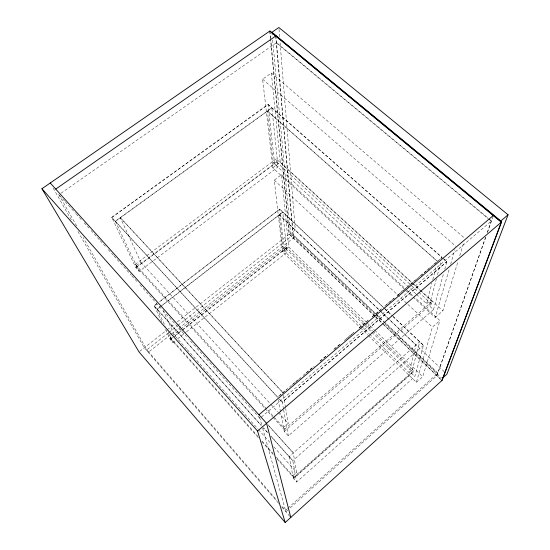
<?xml version="1.0" encoding="UTF-8"?>
<svg xmlns="http://www.w3.org/2000/svg" width="550" height="550" viewBox="0 0 550 550"><rect width="100%" height="100%" fill="white"/><g stroke="black" fill="none" stroke-linecap="round" stroke-linejoin="round"><path stroke-width="0.41" stroke-dasharray="2.75 2.06" d="M369.71 334.276L408.987 372.515L416.041 344.981M416.536 294.401L426.635 303.669L431.936 282.982M432.788 279.668L436.178 266.434M392.975 316.374L423.521 345.29L414.789 376.558L296.636 482.061L293.336 478.335L411.393 373.257L419.746 341.722L289.142 456.631M436.425 278.795L429.282 305.745L433.482 309.602L288.331 435.896L284.274 431.42L280.734 413.078M437.498 274.732L440.969 261.642M277.138 458.947L294.168 478.156L413.084 372.281L413.538 370.597L373.086 331.382M284.274 431.42L431.523 303.909L432.204 301.379L276.162 158.895L135.259 264.309L136.524 266.956L264.468 407.866M433.482 309.602L443.616 273.316M444.771 269.191L446.889 261.614L443.891 258.981M368.479 335.692L416.364 382.401L432.396 327.168L439.904 320.581L415.291 297.907M413.084 297.151L435.194 317.529L449.46 268.373M450.649 264.282L454.933 249.535M416.364 382.401L422.73 376.695L439.904 320.581M435.194 317.529L442.901 310.791L457.985 261.491M459.745 255.736L463.767 242.591M436.844 375.698L485.54 237.387M487.245 232.54L492.099 218.756M485.774 237.194L437.002 375.554L288.447 509.479M487.486 232.334L493.192 216.143M287.416 508.633L285.505 510.359L281.016 505.154M288.056 508.062L437.862 373.127L384.457 322.066M287.808 510.049L285.897 511.775L262.584 427.955M292.834 475.743L296.608 472.395L293.274 452.918L267.988 424.827M408.987 372.515L412.39 369.49M294.168 478.156L293.947 477.001L413.538 370.597M423.521 345.29L292.793 460.707L270.861 436.212M283.504 427.433L288.207 423.362L285.656 408.464M426.635 303.669L430.781 300.08M273.109 417.388L285.209 430.719L284.879 428.938L432.204 301.379M283.491 408.959L282.26 402.119L446.889 261.614M278.829 396.124L281.765 393.628M282.219 393.243L288.743 387.695M289.396 387.145L292.009 384.924M292.662 384.368L300.493 377.719M303.098 375.499L305.711 373.278M306.364 372.728L314.194 366.073M320.066 361.082L327.896 354.427M333.768 349.442L340.945 343.337M344.211 340.567L354.654 331.698M359.219 327.814L368.356 320.052M372.268 316.724L382.058 308.413M384.67 306.192L395.106 297.323M397.719 295.103L410.114 284.57M410.768 284.013L419.904 276.251M420.558 275.694L433.606 264.612M434.259 264.055L440.138 259.064M440.791 258.507L442.09 257.4L268.056 104.411L111.705 217.374L135.919 267.843L139.164 271.418L278.046 166.959L271.837 107.731L115.28 221.244L139.164 271.418M440.901 258.534L442.049 257.558L268.077 104.603L111.787 217.539L277.674 397.237L281.201 394.24M282.893 392.803L286.804 389.476M292.676 384.484L294.635 382.828M295.281 382.271L300.499 377.836M306.371 372.845L313.548 366.754M320.072 361.206L327.25 355.114M334.421 349.016L340.945 343.468M346.163 339.041L353.994 332.386M359.212 327.951L367.689 320.746M372.254 316.869L378.778 311.321M379.431 310.771L380.737 309.664M385.956 305.229L392.473 299.681M393.126 299.131L394.433 298.024M397.045 295.804L398.998 294.14M399.651 293.59L402.263 291.369M402.909 290.812L406.175 288.042M406.828 287.492L409.434 285.271M410.087 284.721L412.699 282.501M413.353 281.944L415.958 279.73M416.611 279.173L417.918 278.066M420.523 275.853L426.394 270.861M427.047 270.304L429.66 268.091M430.306 267.534L431.612 266.427M434.225 264.213L438.137 260.886M165.495 329.498L170.239 339.384L172.989 342.485L174.996 340.89M177.684 338.772L185.728 332.399M186.402 331.87L286.997 252.264L282.776 212.039L157.121 309.141L165.261 326.253M171.084 338.484L172.294 337.528M361.116 325.909L283.181 250.023L286.488 247.417M170.239 339.384L172.26 337.789M174.962 335.665L181.699 330.344M182.373 329.814L284.144 249.494L279.668 209.089L159.562 301.634M258.411 437.821L171.016 339.233L173.023 337.645M173.697 337.116L181.748 330.763M182.421 330.227L285.759 248.655L285.526 246.489L180.95 328.928M282.528 251.845L288.688 246.984L281.483 174.68L274.257 180.153L282.528 251.845L359.886 327.305M168.403 332.853L146.85 349.793L277.083 500.603M169.077 332.324L177.155 325.971M177.829 325.442L293.164 234.795L375.76 313.754M170.534 334.792L148.28 352.316L83.208 237.538M171.208 334.256L293.446 238.012L275.907 35.894M171.016 339.233L170.156 337.439L171.504 336.38M172.178 335.844L180.276 329.464M139.672 351.388L166.554 330.309M167.228 329.78L174.639 323.971M177.334 321.853L289.3 234.039L270.744 39.497M374.983 314.456L290.565 233.667L295.268 229.982L279.957 41.168M157.169 309.251L282.789 212.163M161.851 321.894L154.137 305.814L156.846 303.724M156.901 303.827L154.186 305.924L261.147 425.37M159.61 301.737L279.682 209.22L384.244 308.227M136.352 265.512L140.828 262.164L120.278 217.621L282.941 392.624M415.91 293.824L273.316 162.938L277.31 159.947M136.524 266.956L276.499 162.044L276.162 158.895M135.919 267.843L274.649 163.838L268.056 104.411M272.841 167.874L280.246 162.312L271.349 73.019L262.611 79.221L272.841 167.874L412.452 296.567M115.363 221.409L271.858 107.924M61.029 193.229L276.499 42.639L488.201 218.212M488.861 218.762L491.494 220.949L259.909 418.323L188.698 339.096M276.265 42.804L487.96 218.419M488.62 218.969L491.253 221.155M271.349 73.019L465.025 238.48M262.611 79.221L455.881 246.256M442.647 258.087L446.841 261.772L282.281 402.229L279.4 399.107M437.491 261.305L267.424 110.935L273.316 162.938M267.444 111.121L437.456 261.463M280.246 162.312L411.888 282.487M412.521 283.064L420.118 289.994M420.75 290.572L442.901 310.791M276.499 162.044L418.234 291.754M418.866 292.332L431.523 303.909M274.649 163.838L278.046 166.959M281.483 174.68L406.45 289.774M407.082 290.352L414.659 297.33M274.257 180.153L407.296 303.834M407.921 304.418L432.396 327.168M279.668 209.089L392.356 315.782M384.869 308.818L392.336 315.893M392.961 316.484L423.493 345.393M444.407 371.834L279.194 214.803L283.181 250.023M279.207 214.933L379.947 310.771M380.572 311.362L416.02 345.084M376.379 314.353L383.831 321.475M293.006 234.919L375.595 313.892M376.221 314.49L383.673 321.613M384.292 322.204L437.697 373.271M375.602 315.047L382.436 321.585M384.918 323.957L441.402 378.015M289.3 234.039L375.127 316.271M375.746 316.862L442.069 380.408M374.962 316.401L289.142 234.163L270.518 39.655M375.581 316.999L383.006 324.115M383.625 324.706L441.904 380.552M288.688 246.984L366.163 321.956M366.774 322.548L374.158 329.691M374.77 330.289L422.73 376.695M285.526 246.489L372.474 330.784M285.759 248.655L371.257 331.671M371.869 332.269L413.084 372.281M284.144 249.494L286.997 252.264M411.393 373.257L414.789 376.558M361.735 326.507L369.098 333.678M360.498 327.903L367.868 335.087M120.354 217.786L282.961 392.741M111.705 217.374L277.674 397.237M279.379 398.998L282.26 402.119M140.828 262.164L270.291 403.769M270.868 404.401L277.805 411.984M278.382 412.617L288.207 423.362M135.259 264.309L284.879 428.938M265.038 408.506L272.532 416.756M268.001 424.902L293.288 452.987M59.496 195.339L64.659 201.094M65.237 201.733L75.57 213.228M76.148 213.867L81.317 219.622M84.184 222.812L88.777 227.927M91.08 230.484L99.688 240.068M100.265 240.701L105.435 246.455M108.302 249.652L113.472 255.399M114.049 256.039L131.271 275.206M131.849 275.846L137.589 282.232M139.886 284.79L155.396 302.039M155.966 302.679L162.284 309.705M162.855 310.344L186.402 336.538M154.137 305.814L261.126 425.288M270.841 436.136L292.786 460.639L296.636 482.061M186.67 349.044L174.708 335.624L163.274 310.832M187.241 349.683L257.874 428.931M258.445 429.571L270.978 443.63M273.824 446.827L296.608 472.395M170.156 337.439L257.606 436.026M262.116 441.107L272.938 453.31M276.341 457.146L293.947 477.001M261.814 441.664L273.735 455.104M278.63 503.346L144.327 347.738L77.062 229.955M281.806 507.031L290.785 517.44M53.219 188.203L71.954 221.011M58.699 194.315L76.869 226.359M168.156 332.331L172.989 342.485M259.614 417.271L262.357 427.13M278.156 399.74L280.589 412.335M289.128 456.562L293.336 478.335M283.642 409.805L288.331 435.896M283.387 395.223L285.512 407.639M269.699 31.123L270.435 38.802M269.933 30.965L270.662 38.644M271.954 32.278L272.346 36.547M272.663 39.957L290.565 233.667M275.681 36.052L293.288 238.136M278.988 29.212L279.613 36.898M267.417 432.307L263.416 427.845L267.438 432.389"/><path stroke-width="0.82" d="M441.904 380.552L501.297 222.207L269.699 31.123M501.538 222.001L442.069 380.408L285.196 522.5L139.012 351.911L41.938 188.732L269.933 30.965L501.538 222.001L257.551 431.042L285.196 522.5M508.062 214.789L500.816 220.99L271.954 32.278L278.85 27.5L508.062 214.789L446.896 374.199L442.633 378.056M258.926 414.803L493.474 215.346M55.742 189.097L275.907 35.894M50.242 182.985L266.578 423.308L290.785 517.44M41.938 188.732L257.551 431.042"/></g></svg>
